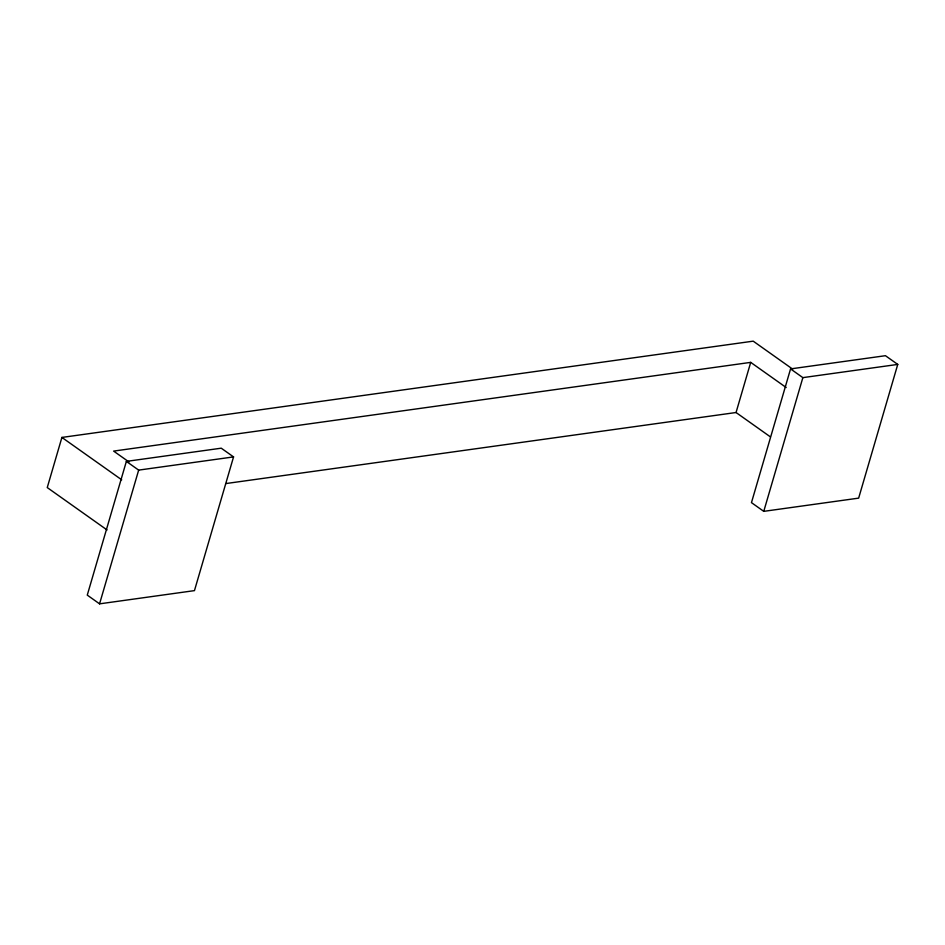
<?xml version="1.0" encoding="UTF-8"?>
<svg xmlns="http://www.w3.org/2000/svg" width="945" height="945" viewBox="0 0 945 945"><rect width="100%" height="100%" fill="white"/><g stroke="black" fill="none" stroke-linecap="round" stroke-linejoin="round"><path stroke-width="1.42" d="M792.69 369.141L753.212 341.157L61.909 437.429L47.25 487.573L107.057 529.956M126.37 461.396L87.271 595.114L99.568 603.843L194.457 590.625L233.557 456.907L221.248 448.19L126.37 461.396L138.667 470.114L233.557 456.907M99.568 603.843L138.667 470.114M226.091 483.533L736.049 412.516L750.708 362.372L786.205 387.533M790.563 368.904L751.464 502.634L763.761 511.351L858.651 498.133L897.75 364.416L885.441 355.698L790.563 368.904L802.86 377.634L897.75 364.416M763.761 511.351L802.86 377.634M750.708 362.372L113.624 451.096L129.004 461.987M736.049 412.516L770.352 436.838M61.909 437.429L121.716 479.812"/></g></svg>
